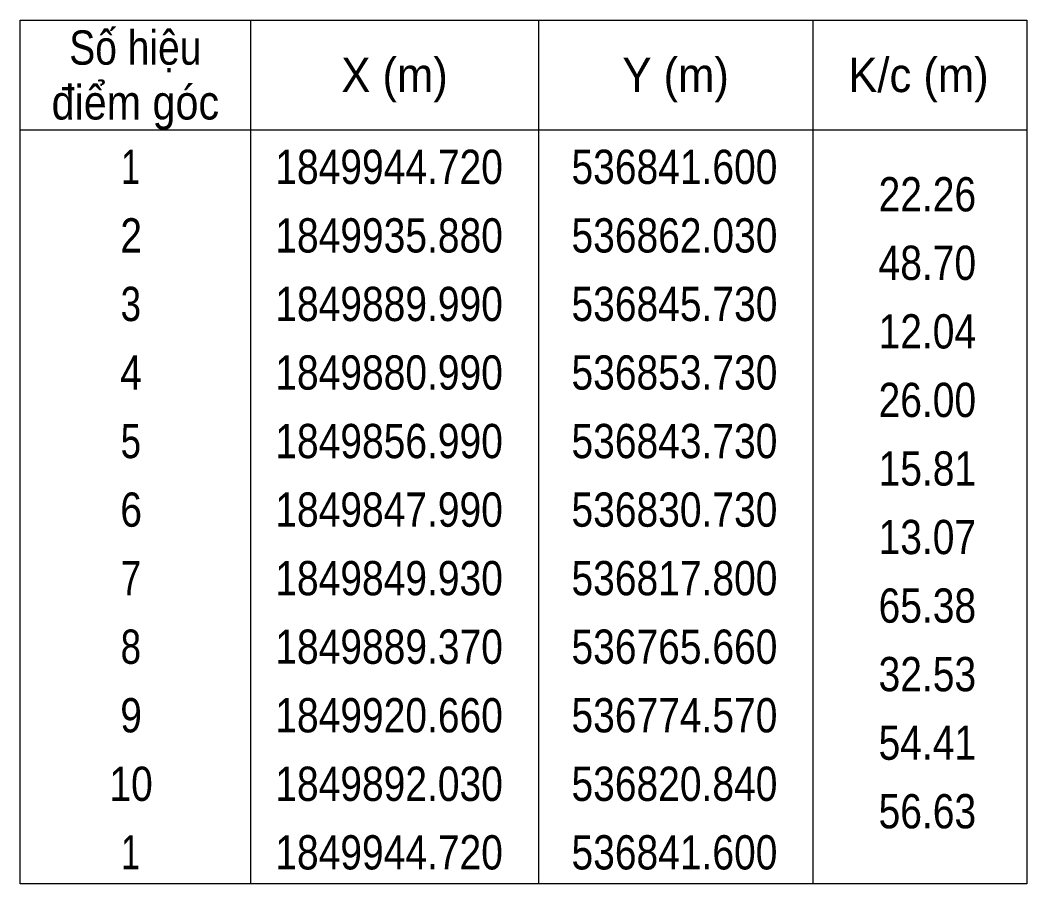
# Model space of a CAD drawing. Header units: metres. Extents: x 535942 to 537226, y 1849719 to 1849955.
# Drawn here: x 537152.7 to 537226.1, y 1849878.5 to 1849941.5 of the extents above; entities that cross this region are included whole.
import ezdxf
from ezdxf.enums import TextEntityAlignment as Align

# ---------------------------------------------------------------- set-up
doc = ezdxf.new("R2010")
doc.units = ezdxf.units.M
doc.header["$LTSCALE"] = 0.9
doc.layers.add('63', color=7, linetype='Continuous', lineweight=13)

msp = doc.modelspace()

# ---------------------------------------------------------------- linework, layer by layer
at = {"layer": '63'}
for p, q in [((537169.51, 1849941.49), (537169.51, 1849878.49)), ((537190.51, 1849941.49), (537190.51, 1849878.49)), ((537210.51, 1849941.49), (537210.51, 1849878.49)), ((537152.71, 1849933.49), (537226.11, 1849933.49))]:
    msp.add_line(p, q, dxfattribs=at)
msp.add_lwpolyline([(537152.71, 1849941.49), (537226.11, 1849941.49), (537226.11, 1849878.49), (537152.71, 1849878.49)], close=True, dxfattribs=at)

# ---------------------------------------------------------------- texts
for s, width, p in [('Số hiệu', 0.85, (537161.11, 1849938.24)), ('X (m)', 0.95, (537180.01, 1849936.24)), ('Y (m)', 0.95, (537200.505, 1849936.24)), ('K/c (m)', 0.95, (537218.21, 1849936.24)), ('điểm góc', 0.9, (537161.11, 1849934.24)), (' 1', 0.75, (537160.405, 1849929.54)), ('1849944.720', 0.85, (537179.61, 1849929.54)), ('536841.600', 0.85, (537200.415, 1849929.54)), (' 2', 0.85, (537160.41, 1849924.54)), ('1849935.880', 0.85, (537179.61, 1849924.54)), ('536862.030', 0.85, (537200.415, 1849924.54)), (' 3', 0.8, (537160.41, 1849919.54)), ('1849889.990', 0.85, (537179.61, 1849919.54)), ('536845.730', 0.85, (537200.415, 1849919.54)), (' 4', 0.85, (537160.405, 1849914.54)), ('1849880.990', 0.85, (537179.61, 1849914.54)), ('536853.730', 0.85, (537200.415, 1849914.54)), (' 5', 0.8, (537160.41, 1849909.54)), ('1849856.990', 0.85, (537179.61, 1849909.54)), ('536843.730', 0.85, (537200.415, 1849909.54)), (' 6', 0.85, (537160.41, 1849904.54)), ('1849847.990', 0.85, (537179.61, 1849904.54)), ('536830.730', 0.85, (537200.415, 1849904.54)), (' 7', 0.8, (537160.41, 1849899.54)), ('1849849.930', 0.85, (537179.61, 1849899.54)), ('536817.800', 0.85, (537200.415, 1849899.54)), (' 8', 0.8, (537160.41, 1849894.54)), ('1849889.370', 0.85, (537179.61, 1849894.54)), ('536765.660', 0.85, (537200.415, 1849894.54)), (' 9', 0.85, (537160.405, 1849889.54)), ('1849920.660', 0.85, (537179.61, 1849889.54)), ('536774.570', 0.85, (537200.415, 1849889.54)), (' 10', 0.85, (537160.405, 1849884.54)), ('1849892.030', 0.85, (537179.61, 1849884.54)), ('536820.840', 0.85, (537200.415, 1849884.54)), (' 1', 0.75, (537160.405, 1849879.54)), ('1849944.720', 0.85, (537179.61, 1849879.54)), ('536841.600', 0.85, (537200.415, 1849879.54))]:
    msp.add_text(s, height=2.5, dxfattribs=dict(at, width=width)).set_placement(p, align=Align.CENTER)
at = {"layer": '63', "width": 0.85}
for s, p in [('22.26', (537222.41, 1849927.54)), ('48.70', (537222.41, 1849922.54)), ('12.04', (537222.41, 1849917.54)), ('26.00', (537222.41, 1849912.54)), ('15.81', (537222.41, 1849907.54)), ('13.07', (537222.41, 1849902.54)), ('65.38', (537222.41, 1849897.54)), ('32.53', (537222.41, 1849892.54)), ('54.41', (537222.41, 1849887.54)), ('56.63', (537222.41, 1849882.54))]:
    msp.add_text(s, height=2.5, dxfattribs=at).set_placement(p, align=Align.RIGHT)

doc.saveas('drawing.dxf')
